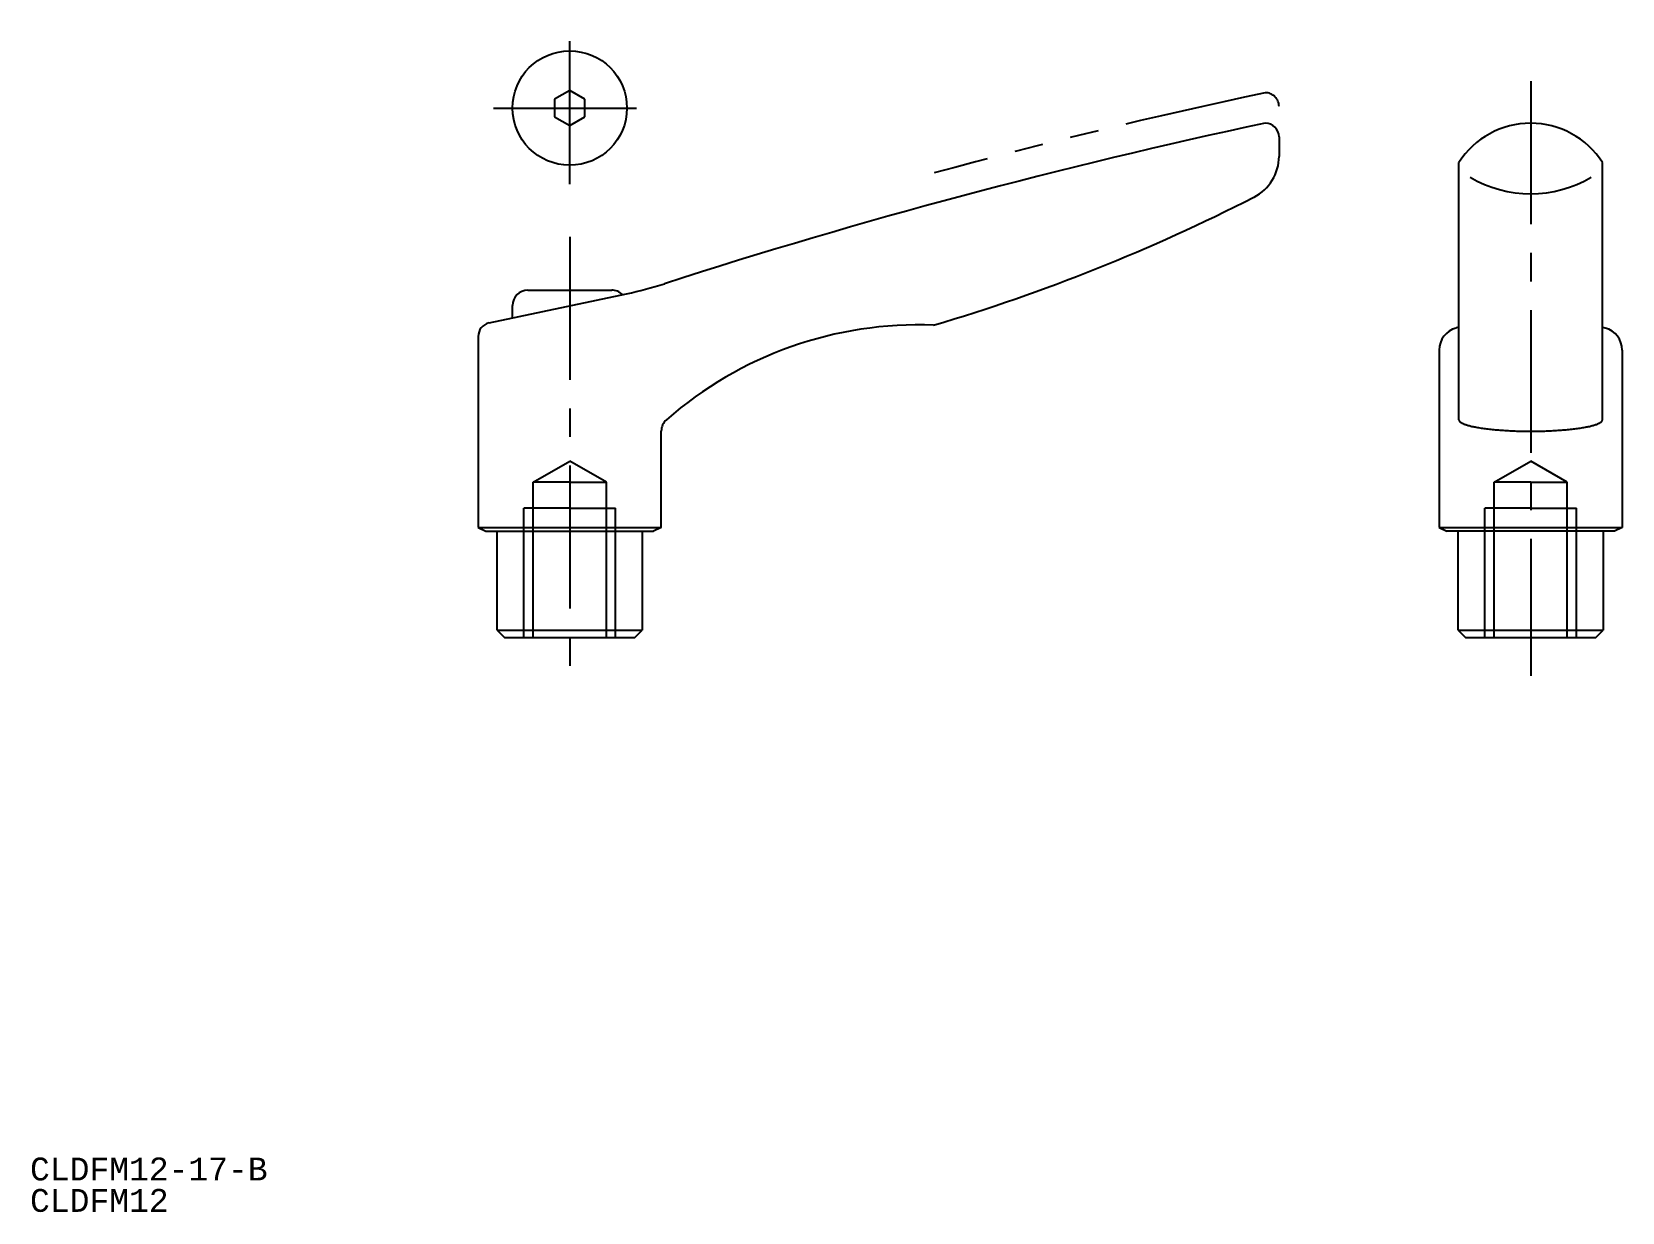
# Model space of a CAD drawing. Extents: x -11 to 198, y -16 to 138.
import ezdxf

# ---------------------------------------------------------------- set-up
doc = ezdxf.new("R2010")
doc.units = 0
doc.header["$LTSCALE"] = 15
for name, pattern in [('CENTER', [2, 1.25, -0.25, 0.25, -0.25]), ('DASHED', [3.5, 2, -1.5]), ('PHANTOM', [2.5, 1.25, -0.25, 0.25, -0.25, 0.25, -0.25])]:
    doc.linetypes.add(name, pattern=pattern)
doc.layers.get('0').update_dxf_attribs({"linetype": 'CONTINUOUS'})
doc.layers.add('CENTER', color=1, linetype='CENTER')
doc.styles.add('EASYDRAW_FONT', font='monotxt', dxfattribs={"height": 1, "bigfont": 'bigfont'})

msp = doc.modelspace()

# ---------------------------------------------------------------- linework, layer by layer
at = {"color": 7, "linetype": 'CONTINUOUS'}
for p, q in [((60, 130.8), (58, 129.64)), ((58, 129.64), (58, 127.33)), ((62, 129.64), (60, 130.8)), ((62, 127.33), (62, 129.64)), ((58, 127.33), (60, 126.18)), ((60, 126.18), (62, 127.33)), ((153, 124.7), (153, 122.15)), ((176.59, 87.61), (176.59, 121.34)), ((195.41, 87.61), (195.41, 121.34)), ((54.5, 104.6), (65.5, 104.6)), ((49.43, 100.3), (67.45, 104.13)), ((52.5, 100.96), (52.5, 102.6)), ((48, 98.54), (48, 73.46)), ((176.59, 99.74), (176.22, 99.64)), ((195.41, 99.74), (195.78, 99.64)), ((174, 96.74), (174, 73.46)), ((198, 96.74), (198, 73.46)), ((72, 73.46), (72, 86.11)), ((48, 73.46), (72, 73.46)), ((48, 73.46), (49, 73)), ((49, 73), (71, 73)), ((50.5, 60), (50.5, 73)), ((69.5, 73), (69.5, 60)), ((72, 73.46), (71, 73)), ((174, 73.46), (198, 73.46)), ((174, 73.46), (175, 73)), ((197, 73), (175, 73)), ((176.5, 60), (176.5, 73)), ((195.5, 73), (195.5, 60)), ((198, 73.46), (197, 73)), ((50.5, 60), (69.5, 60)), ((50.5, 60), (51.5, 59)), ((68.5, 59), (51.5, 59)), ((68.5, 59), (69.5, 60)), ((176.5, 60), (195.5, 60)), ((176.5, 60), (177.5, 59)), ((194.5, 59), (177.5, 59)), ((194.5, 59), (195.5, 60))]:
    msp.add_line(p, q, dxfattribs=at)
at = {"color": 3, "linetype": 'DASHED'}
for p, q in [((55.2, 79.4), (60, 82.17)), ((64.8, 79.4), (60, 82.17)), ((181.2, 79.4), (186, 82.17)), ((190.8, 79.4), (186, 82.17)), ((55.2, 59), (55.2, 79.4)), ((60, 79.4), (55.2, 79.4)), ((60, 79.4), (64.8, 79.4)), ((64.8, 59), (64.8, 79.4)), ((181.2, 59), (181.2, 79.4)), ((186, 79.4), (181.2, 79.4)), ((186, 79.4), (190.8, 79.4)), ((190.8, 59), (190.8, 79.4)), ((54, 59), (54, 76)), ((60, 76), (54, 76)), ((60, 76), (66, 76)), ((66, 59), (66, 76)), ((180, 59), (180, 76)), ((186, 76), (180, 76)), ((186, 76), (192, 76)), ((192, 59), (192, 76))]:
    msp.add_line(p, q, dxfattribs=at)
at = {"color": 7, "linetype": 'CONTINUOUS'}
msp.add_polyline3d([(176.59, 87.61, 0), (176.59, 87.57, 0), (176.6, 87.54, 0), (176.61, 87.5, 0), (176.63, 87.46, 0), (176.66, 87.42, 0), (176.69, 87.39, 0), (176.72, 87.35, 0), (176.77, 87.32, 0), (176.81, 87.28, 0), (176.87, 87.24, 0), (176.93, 87.21, 0), (176.99, 87.17, 0), (177.06, 87.14, 0), (177.14, 87.1, 0), (177.22, 87.07, 0), (177.3, 87.03, 0), (177.39, 87, 0), (177.49, 86.97, 0), (177.59, 86.93, 0), (177.7, 86.9, 0), (177.81, 86.87, 0), (177.93, 86.84, 0), (178.05, 86.8, 0), (178.17, 86.77, 0), (178.3, 86.74, 0), (178.44, 86.71, 0), (178.58, 86.68, 0), (178.72, 86.66, 0), (178.87, 86.63, 0), (179.02, 86.6, 0), (179.18, 86.57, 0), (179.34, 86.55, 0), (179.51, 86.52, 0), (179.68, 86.5, 0), (179.85, 86.47, 0), (180.03, 86.45, 0), (180.21, 86.42, 0), (180.39, 86.4, 0), (180.58, 86.38, 0), (180.77, 86.36, 0), (180.96, 86.34, 0), (181.16, 86.32, 0), (181.36, 86.3, 0), (181.56, 86.28, 0), (181.77, 86.27, 0), (181.97, 86.25, 0), (182.19, 86.23, 0), (182.4, 86.22, 0), (182.61, 86.21, 0), (182.83, 86.19, 0), (183.05, 86.18, 0), (183.27, 86.17, 0), (183.49, 86.16, 0), (183.71, 86.15, 0), (183.94, 86.14, 0), (184.16, 86.13, 0), (184.39, 86.13, 0), (184.62, 86.12, 0), (184.85, 86.12, 0), (185.08, 86.11, 0), (185.31, 86.11, 0), (185.54, 86.11, 0), (185.77, 86.11, 0), (186, 86.11, 0), (186.23, 86.11, 0), (186.46, 86.11, 0), (186.69, 86.11, 0), (186.92, 86.11, 0), (187.15, 86.12, 0), (187.38, 86.12, 0), (187.61, 86.13, 0), (187.84, 86.13, 0), (188.06, 86.14, 0), (188.29, 86.15, 0), (188.51, 86.16, 0), (188.73, 86.17, 0), (188.95, 86.18, 0), (189.17, 86.19, 0), (189.39, 86.21, 0), (189.6, 86.22, 0), (189.81, 86.23, 0), (190.03, 86.25, 0), (190.23, 86.27, 0), (190.44, 86.28, 0), (190.64, 86.3, 0), (190.84, 86.32, 0), (191.04, 86.34, 0), (191.23, 86.36, 0), (191.42, 86.38, 0), (191.61, 86.4, 0), (191.79, 86.42, 0), (191.97, 86.45, 0), (192.15, 86.47, 0), (192.32, 86.5, 0), (192.49, 86.52, 0), (192.66, 86.55, 0), (192.82, 86.57, 0), (192.98, 86.6, 0), (193.13, 86.63, 0), (193.28, 86.66, 0), (193.42, 86.68, 0), (193.56, 86.71, 0), (193.7, 86.74, 0), (193.83, 86.77, 0), (193.95, 86.8, 0), (194.07, 86.84, 0), (194.19, 86.87, 0), (194.3, 86.9, 0), (194.41, 86.93, 0), (194.51, 86.97, 0), (194.61, 87, 0), (194.7, 87.03, 0), (194.78, 87.07, 0), (194.86, 87.1, 0), (194.94, 87.14, 0), (195.01, 87.17, 0), (195.07, 87.21, 0), (195.13, 87.24, 0), (195.19, 87.28, 0), (195.23, 87.32, 0), (195.28, 87.35, 0), (195.31, 87.39, 0), (195.34, 87.42, 0), (195.37, 87.46, 0), (195.39, 87.5, 0), (195.4, 87.54, 0), (195.41, 87.57, 0), (195.41, 87.61, 0)], dxfattribs=at)
msp.add_circle((60, 128.49), 7.5, dxfattribs=at)
at = {"color": 3, "linetype": 'PHANTOM'}
for centre, radius, start, end in [((317.96, -651.93), 800, 102.03129, 105.22993), ((151.2, 128.7), 1.8, 0, 90)]:
    msp.add_arc(centre, radius, start, end, dxfattribs=at)
at = {"color": 7, "linetype": 'CONTINUOUS'}
for centre, radius, start, end in [((317.96, -655.93), 800, 102.03129, 107.87499), ((151.2, 124.7), 1.8, 0, 90), ((186, 115.33), 11.17, 32.5364, 147.4636), ((147, 122.15), 6, 296.9846, 0), ((186, 133.01), 15.76, 239.7142, 300.2858), ((36.28, 339.58), 250, 286.5984, 296.9846), ((54.5, 102.6), 2, 90, 180), ((65.5, 102.6), 2, 45.3113, 90), ((57.06, 153.04), 50, 282, 287.875), ((49.8, 98.54), 1.8, 102, 180), ((105.68, 50.04), 50, 87.6793, 131.2926), ((177, 96.74), 3, 105.0685, 180), ((195, 96.74), 3, 0, 74.9315), ((74, 86.11), 2, 131.2926, 180)]:
    msp.add_arc(centre, radius, start, end, dxfattribs=at)
at = {"layer": 'CENTER', "color": 1, "linetype": 'CENTER'}
for p, q in [((60, 118.49), (60, 138.49)), ((186, 132), (186, 54)), ((50, 128.49), (70, 128.49)), ((60, 111.6), (60, 54))]:
    msp.add_line(p, q, dxfattribs=at)

# ---------------------------------------------------------------- texts
at = {"color": 7, "style": 'EASYDRAW_FONT'}
for s, p in [('CLDFM12-17-B', (-10.77, -12.16)), ('CLDFM12', (-10.77, -16.28))]:
    msp.add_text(s, height=3, dxfattribs=at).set_placement(p)

doc.saveas('drawing.dxf')
